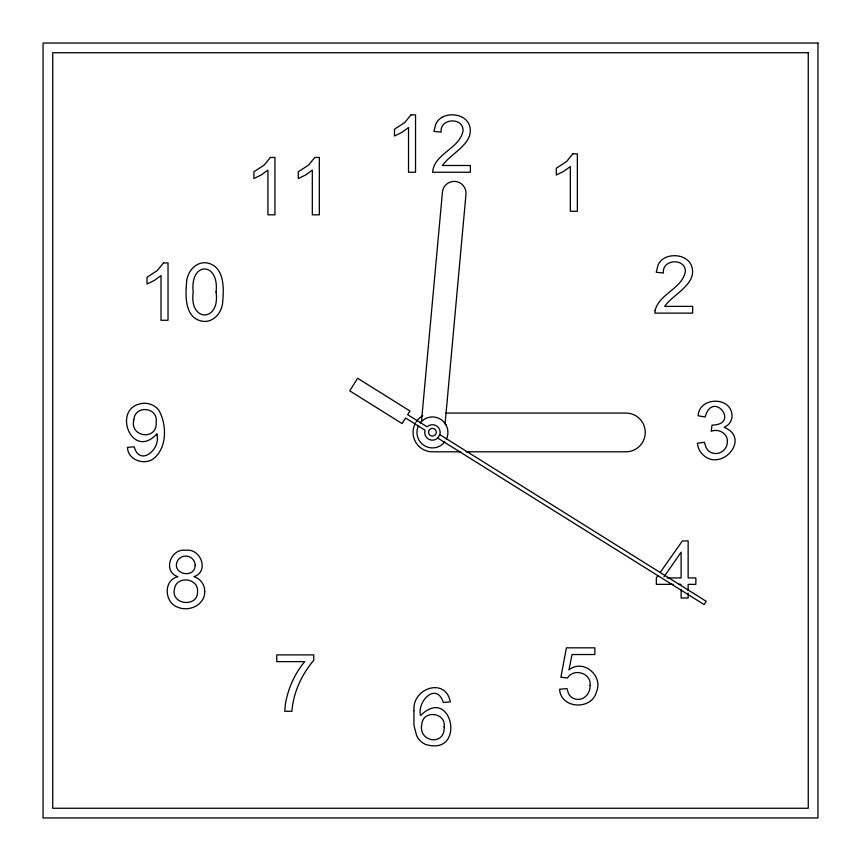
<?xml version="1.0" encoding="UTF-8"?>
<svg xmlns="http://www.w3.org/2000/svg" width="861" height="861" viewBox="0 0 861 861"><rect width="100%" height="100%" fill="white"/><g stroke="black" fill="none" stroke-linecap="round" stroke-linejoin="round"><path stroke-width="1.29" d="M445.094 423.698L465.973 194.274A11.817 11.817 0 0 0 455.275 181.434A11.817 11.817 0 0 0 442.436 192.132L421.481 421.481A15.498 15.498 0 0 0 420.146 422.999M439.863 434.654L437.754 438.066A7.749 7.749 0 0 1 425.011 430.22L405.596 417.983L402.098 423.569L349.749 390.851L357.606 378.27L409.965 410.988L407.651 414.701L427.121 426.808A7.749 7.749 0 0 1 439.863 434.654L706.149 601.258L704.094 604.551L437.754 438.066M663.982 576.859L681.126 552.17L681.126 577.935L667.071 577.935M657.869 575.751L656.34 577.935L656.34 584.361L673.302 584.361M660.172 572.49L682.418 540.902L688.143 540.902L688.143 577.935L695.86 577.935L695.86 584.361L688.143 584.361L688.143 590.581M421.481 421.481L424.688 419.016A15.498 15.498 0 0 1 443.393 421.481L445.858 424.688M442.134 117.247C451.939 111.952 467.631 115.288 470.009 127.493A17.123 17.123 0 0 1 468.901 137.469C463.046 149.33 449.969 155.077 442.36 165.495L470.386 165.495L470.386 172.243L432.609 172.243C434.181 153.28 460.011 148.727 463.089 130.571C463.035 116.698 439.497 118.291 441.144 132.131L433.933 131.389L435.698 124.285A15.024 15.024 0 0 1 442.134 117.247M445.869 413.065L625.893 413.065A19.372 19.372 0 0 1 645.266 432.437A19.372 19.372 0 0 1 625.893 451.81L466.027 451.81M460.646 451.81L432.437 451.81A19.372 19.372 0 0 1 415.659 422.751M678.522 584.361L681.126 584.361M688.143 593.068L688.143 598.04L681.126 598.04L681.126 589.333M444.728 422.999A15.498 15.498 0 0 1 446.332 439.293M444.728 441.876A15.498 15.498 0 0 1 418.543 425.582M416.326 421.675A19.372 19.372 0 0 1 422.751 415.659M216.057 292.105C220.534 322.498 188.72 322.52 193.219 292.105C189.592 261.023 219.684 261.518 216.057 292.105M413.958 710.594L413.915 725.188L416.681 735.821A18.124 18.124 0 0 0 425.452 744.41C466.802 756.927 452.047 684.151 420.545 715.577C416.789 701.102 436.57 681.535 443.307 702.447L450.292 701.898C445.826 677.037 412.075 687.799 413.958 710.594M186.525 282.957C185.47 296.001 184.781 316.708 200.731 320.884C212.828 324.102 222.45 312.521 222.751 301.189C223.86 288.166 224.473 268.094 208.954 263.369C196.76 259.85 186.805 271.463 186.525 282.957M156.993 435.139C160.727 449.41 139.686 467.006 134.198 446.784L127.45 447.408C127.934 459.376 142.323 464.972 152.074 459.699C167.357 449.539 167.26 424.516 158.618 409.89A18.307 18.307 0 0 0 144.368 403.249C109.907 405.23 131.561 462.099 156.96 433.729L156.993 435.139M655.06 310.638L654.898 313.124L692.664 313.124L692.664 306.376L664.638 306.376C672.247 295.958 685.334 290.2 691.189 278.351A17.123 17.123 0 0 0 692.287 268.374C689.919 256.158 674.217 252.833 664.423 258.117A15.024 15.024 0 0 0 657.987 265.166L656.222 272.27L663.433 273.012C661.775 259.161 685.324 257.568 685.378 271.452C682.203 288.876 659.257 293.504 655.06 310.638M444.136 726.921C445.309 746.498 417.617 742.236 421.847 723.897C423.375 709.539 446.278 712.553 444.136 726.921M590.076 685.442C590.506 692.309 585.276 699.562 578 699.39A10.321 10.321 0 0 1 568.368 693.309L567.001 688.596L559.639 689.22C560.468 708.937 591.711 710.465 596.393 692.05C603.69 675.81 583.241 658.385 568.949 669.89L572.038 654.532L594.833 654.532L594.833 647.827L566.42 647.827L560.888 677.177L567.474 678.037C573.663 667.662 591.604 673.098 590.076 685.442M133.821 419.877C129.365 437.399 157.585 440.94 156.175 422.191C158.338 407.016 134.8 404.638 133.821 419.877M174.482 588.827C170.413 605.035 198.278 607.909 197.546 591.421C198.547 577.903 176.408 575.428 174.482 588.827M727.373 441.596C727.599 447.957 721.992 453.725 715.599 453.521A10.138 10.138 0 0 1 706.042 447.429L704.416 442.296L697.399 443.232L698.013 446.633A16.854 16.854 0 0 0 703.071 454.845C721.615 472.549 751.309 438.088 724.144 427.368L727.556 425.259A12.076 12.076 0 0 0 732.011 415.788C731.656 396.178 699.24 396.523 698.099 415.755L705.116 417.004C712.897 389.237 740.729 424.731 712.015 425.108L711.24 431.264C718.494 428.38 727.803 433.234 727.373 441.596M204.714 591.346C205.187 604.626 189.592 612.02 178.249 607.392C164.376 603.324 162.847 580.088 177.936 576.687C162.169 571.682 170.79 547.897 185.772 550.297C200.613 547.951 209.686 571.456 193.962 576.687C200.344 578.614 204.832 584.651 204.714 591.346M285.443 703.835L284.722 711.283L291.933 711.283C293.332 692.524 301.598 674.583 313.727 660.344L313.727 654.887L276.736 654.887L276.736 661.625L304.719 661.625C294.656 673.657 288.123 688.423 285.443 703.835M195.167 565.182C195.092 579.055 171.683 574.491 177.194 561.458A9.18 9.18 0 0 1 185.847 556.066C190.819 556.045 195.156 560.177 195.167 565.182M163.515 262.906L157.272 270.548L146.983 277.253L146.983 284.033L154.377 280.406L161.018 275.574L161.018 320.281L168.035 320.281L168.035 262.906L163.515 262.906M270.419 157.434L264.176 165.075L253.887 171.78L253.887 178.561L261.27 174.944L267.922 170.101L267.922 214.819L274.939 214.819L274.939 157.434L270.419 157.434M314.814 157.434L308.572 165.075L298.283 171.78L298.283 178.561L305.677 174.944L312.317 170.101L312.317 214.819L319.334 214.819L319.334 157.434L314.814 157.434M411.02 114.868L404.778 122.51L394.489 129.215L394.489 135.995L401.883 132.368L408.523 127.536L408.523 172.243L415.54 172.243L415.54 114.868L411.02 114.868M572.834 153.882L566.603 161.524L556.303 168.229L556.303 175.009L563.697 171.382L570.337 166.55L570.337 211.257L577.354 211.257L577.354 153.882L572.834 153.882M817.95 43.05L43.05 43.05L43.05 817.95L817.95 817.95L817.95 43.05M808.264 52.736L52.736 52.736L52.736 808.264L808.264 808.264L808.264 52.736M430.414 435.515A3.874 3.874 0 0 0 436.301 432.297A3.874 3.874 0 0 0 430.565 428.81A3.874 3.874 0 0 0 430.414 435.515"/></g></svg>
